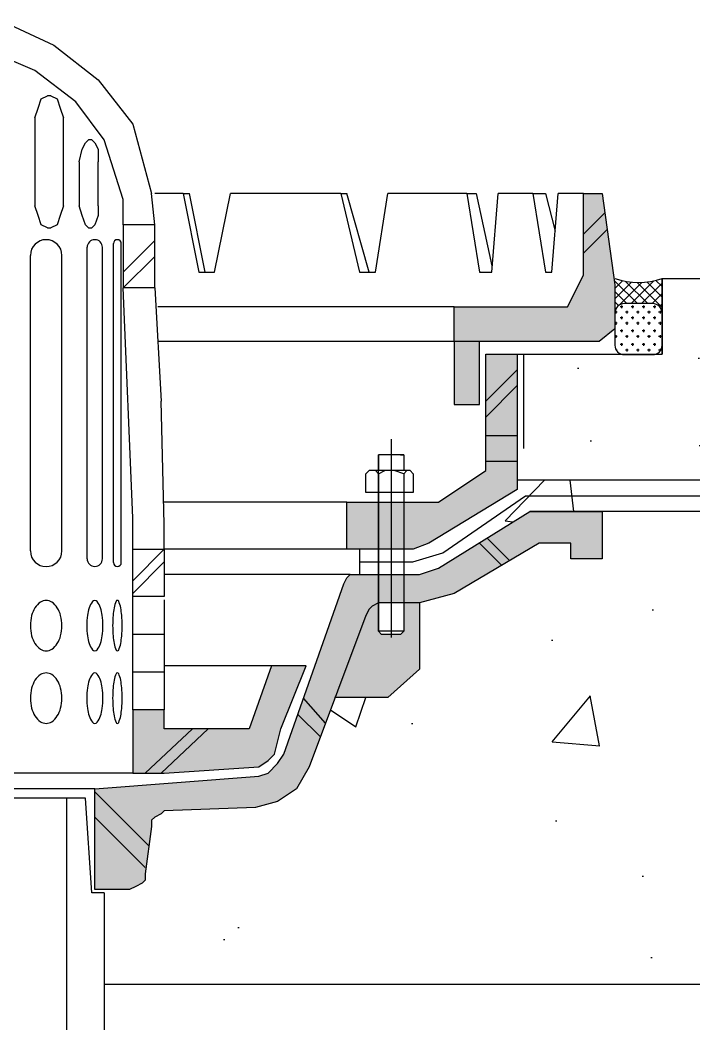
# Model space of a CAD drawing. Header units: millimetres. Extents: x 465 to 41696, y 198 to 5730.
# Drawn here: x 19789.9 to 20003.7, y 4917.5 to 5236.1 of the extents above; entities that cross this region are included whole.
import ezdxf

# ---------------------------------------------------------------- set-up
doc = ezdxf.new("R2010")
doc.units = ezdxf.units.MM
doc.header["$LTSCALE"] = 200
doc.linetypes.add('HID', pattern=[2.3, 1.5, -0.8])
for name, color, linetype in [('3', 3, 'Continuous'), ('6', 6, 'Continuous'), ('A-CON', 2, 'Continuous'), ('EL-01', 1, 'Continuous'), ('ELE-2', 2, 'Continuous'), ('ELE-3', 3, 'Continuous'), ('ELE-8', 8, 'Continuous'), ('ETC-5', 5, 'Continuous'), ('FIN-floor', 6, 'Continuous'), ('HAT', 8, 'Continuous'), ('HAT-254', 253, 'Continuous'), ('SOLID', 253, 'Continuous'), ('SOLID-253', 253, 'Continuous')]:
    doc.layers.add(name, color=color, linetype=linetype)

msp = doc.modelspace()

# ---------------------------------------------------------------- hatches: boundary and pattern name
at = {"layer": 'ETC-5'}
h = msp.add_hatch(dxfattribs=at)
h.set_pattern_fill('ANSI37', color=256, scale=18.748733, style=0)
h.set_pattern_definition([(45, (-107267.627, -55453.9102), (-1.657169523, 1.657169523), []), (135, (-107267.627, -55453.9102), (-1.657169523, -1.657169523), [])])
h.paths.add_polyline_path([(19993.62, 5154.13, -0.177323), (19978.62, 5154.13), (19978.62, 5143.38), (19978.63, 5143.38, -0.389983), (19981.62, 5146.13), (19990.62, 5146.13, -0.414214), (19993.62, 5143.13)])
at = {"layer": 'HAT'}
h = msp.add_hatch(dxfattribs=at)
h.set_pattern_fill('AR-SAND', color=256)
h.set_pattern_definition([(37.5, (-8073.457, 17046.065), (-1.60003, 48.941324), [0, -38.608, 0, -43.18, 0, -41.275]), (7.5, (-8073.46, 17046.065), (44.95233, 71.68251), [0, -20.828, 0, -34.798, 0, -13.335]), (327.5, (-8104.7, 17046.065), (79.099237, 0.14372), [0, -12.7, 0, -45.72, 0, -59.69]), (317.5, (-8104.7, 17046.065), (76.35565, 22.29293), [0, -6.35, 0, -29.972, 0, -34.29])])
edge = h.paths.add_edge_path()
edge.add_line((20452.4, 5180.13), (20193.62, 5180.13))
edge.add_line((20193.62, 5180.13), (20011.62, 5154.13))
edge.add_line((20011.62, 5154.13), (19993.62, 5154.13))
edge.add_line((19993.62, 5154.13), (19993.62, 5130.13))
edge.add_line((19993.62, 5130.13), (19991.69, 5130.13))
edge.add_arc((19990.62, 5132.93), 3, 270, 290.8922, ccw=False)
edge.add_line((19990.62, 5129.93), (19981.62, 5129.93))
edge.add_arc((19981.62, 5132.93), 3, 249.1078, 270, ccw=False)
edge.add_line((19980.55, 5130.13), (19947.62, 5130.13))
edge.add_line((19947.62, 5130.13), (19947.62, 5104.13))
edge.add_line((19947.62, 5104.13), (19947.62, 5096.13))
edge.add_line((19947.62, 5096.13), (19947.62, 5090.13))
edge.add_line((19947.62, 5090.13), (20452.4, 5090.13))
edge.add_line((20452.4, 5090.13), (20452.4, 5180.13))
h = msp.add_hatch(dxfattribs=at)
h.set_pattern_fill('AR-CONC', color=253)
h.set_pattern_definition([(50, (-8073.46, 17046.07), (182.1847, -15.9391), [19.05, -209.55]), (355, (-8073.46, 17046.07), (-35.2434, 191.0568), [15.24, -167.6406]), (100.45144, (-8058.28, 17044.74), (146.9412, 175.1178), [16.19, -178.0902]), (46.1842, (-8073.46, 17096.87), (271.079, -42.0423), [28.575, -314.325]), (96.6356, (-8050.87, 17093.36), (237.4041, 247.4261), [24.285, -267.1356]), (351.1842, (-8073.46, 17096.87), (237.4041, 247.426), [22.86, -251.4597]), (21, (-8048.06, 17084.17), (151.6144, -102.2652), [19.05, -209.55]), (326, (-8048.06, 17084.17), (61.802, 184.188), [15.24, -167.64]), (71.45144, (-8035.42, 17075.64), (213.4164, 81.9228), [16.19, -178.0899]), (37.5, (-8073.46, 17046.065), (3.0886, 84.55504), [0, -165.608, 0, -170.18, 0, -168.275]), (7.5, (-8073.46, 17046.065), (66.81966, 100.18057), [0, -97.028, 0, -161.798, 0, -64.135]), (327.5, (-8130.1, 17046.065), (135.5906, -5.72874), [0, -63.5, 0, -198.12, 0, -262.89]), (317.5, (-8155.5, 17046.07), (148.1292, 25.4265), [0, -82.55, 0, -131.572, 0, -186.69])])
h.paths.add_polyline_path([(20452.4, 5090.13), (19947.62, 5090.13), (19947.62, 5087.13), (19919.62, 5070.13), (19914.62, 5068.13), (19911.62, 5068.13), (19911.62, 5060.13), (19916.62, 5060.13), (19922.62, 5062.13), (19951.62, 5080.13), (19974.62, 5080.13), (19974.62, 5065.13), (19964.62, 5065.13), (19964.62, 5070.13), (19954.62, 5070.13), (19927.62, 5054.13), (19916.62, 5051.13), (19916.62, 5030.13), (19906.62, 5021.13), (19889.87, 5021.13), (19881.62, 4999.13), (19877.62, 4992.13), (19871.62, 4988.13), (19864.62, 4986.13), (19835.62, 4985.13), (19834.62, 4984.13), (19832.62, 4983.13), (19831.62, 4982.13), (19831.62, 4980.13), (19829.62, 4965.13), (19829.62, 4963.13), (19828.62, 4962.13), (19826.62, 4961.13), (19824.62, 4960.13), (19813.62, 4960.13), (19813.62, 4992.13), (19757.62, 4992.13), (19757.62, 4989.13), (19810.62, 4989.13), (19812.62, 4959.13), (19816.62, 4959.13), (19816.62, 4930.13), (20452.4, 4930.13)])
at = {"layer": 'SOLID'}
h = msp.add_hatch(color=252, dxfattribs=at)
h.paths.add_polyline_path([(19540.62, 5065.13), (19540.62, 5080.13), (19563.62, 5080.13), (19592.62, 5062.13), (19598.62, 5060.13), (19618.62, 5060.13), (19620.62, 5060.13), (19621.62, 5059.13), (19622.62, 5057.13), (19641.62, 5003.13), (19643.62, 5000.13), (19646.62, 4997.13), (19649.62, 4996.13), (19701.62, 4992.13), (19701.62, 4960.13), (19690.62, 4960.13), (19688.62, 4961.13), (19686.62, 4962.13), (19685.62, 4963.13), (19685.62, 4965.13), (19683.62, 4980.13), (19683.62, 4982.13), (19682.62, 4983.13), (19680.62, 4984.13), (19679.62, 4985.13), (19650.62, 4986.13), (19643.62, 4988.13), (19637.62, 4992.13), (19633.62, 4999.13), (19615.62, 5047.13), (19614.62, 5049.13), (19613.62, 5050.13), (19611.62, 5051.13), (19598.62, 5051.13), (19587.62, 5054.13), (19560.62, 5070.13), (19550.62, 5070.13), (19550.62, 5065.13)])
h.paths.add_polyline_path([(19646.62, 5001.13), (19649.62, 4999.13), (19679.62, 4997.13), (19689.62, 4997.13), (19689.62, 5017.13), (19679.62, 5017.13), (19679.62, 5011.13), (19652.62, 5011.13), (19645.62, 5031.13), (19634.62, 5031.13), (19642.62, 5011.13), (19644.62, 5003.13)], flags=17)
h.paths.add_polyline_path([(19893.62, 5059.13), (19894.62, 5060.13), (19896.62, 5060.13), (19916.62, 5060.13), (19922.62, 5062.13), (19951.62, 5080.13), (19974.62, 5080.13), (19974.62, 5065.13), (19964.62, 5065.13), (19964.62, 5070.13), (19954.62, 5070.13), (19927.62, 5054.13), (19916.62, 5051.13), (19903.62, 5051.13), (19901.62, 5050.13), (19900.62, 5049.13), (19899.62, 5047.13), (19881.62, 4999.13), (19877.62, 4992.13), (19871.62, 4988.13), (19864.62, 4986.13), (19835.62, 4985.13), (19834.62, 4984.13), (19832.62, 4983.13), (19831.62, 4982.13), (19831.62, 4980.13), (19829.62, 4965.13), (19829.62, 4963.13), (19828.62, 4962.13), (19826.62, 4961.13), (19824.62, 4960.13), (19813.62, 4960.13), (19813.62, 4992.13), (19865.62, 4996.13), (19868.62, 4997.13), (19871.62, 5000.13), (19873.62, 5003.13), (19892.62, 5057.13)])
h.paths.add_polyline_path([(19865.62, 4999.13), (19868.62, 5001.13), (19870.62, 5003.13), (19872.62, 5011.13), (19880.62, 5031.13), (19869.62, 5031.13), (19862.62, 5011.13), (19835.62, 5011.13), (19835.62, 5017.13), (19825.62, 5017.13), (19825.62, 4997.13), (19835.62, 4997.13)], flags=17)
h.paths.add_polyline_path([(19947.62, 5096.13), (19947.62, 5087.13), (19919.62, 5070.13), (19914.62, 5068.13), (19893.62, 5068.13), (19893.62, 5083.13), (19922.62, 5083.13), (19937.62, 5093.13), (19937.62, 5096.13)])
h.paths.add_polyline_path([(19947.62, 5130.13), (19947.62, 5104.13), (19937.62, 5104.13), (19937.62, 5130.13)])
h.paths.add_polyline_path([(19927.62, 5145.13), (19963.62, 5145.13), (19968.62, 5155.13), (19968.62, 5181.13), (19974.62, 5181.13), (19978.62, 5152.13), (19978.62, 5138.13), (19973.62, 5134.13), (19927.62, 5134.13)])
h.paths.add_polyline_path([(19567.62, 5096.13), (19567.62, 5087.13), (19595.62, 5070.13), (19600.62, 5068.13), (19621.62, 5068.13), (19621.62, 5083.13), (19592.62, 5083.13), (19577.62, 5093.13), (19577.62, 5096.13)])
h.paths.add_polyline_path([(19567.62, 5104.13), (19577.62, 5104.13), (19577.62, 5130.13), (19567.62, 5130.13)])
h.paths.add_polyline_path([(19540.62, 5181.13), (19536.62, 5152.13), (19536.62, 5138.13), (19541.62, 5134.13), (19587.62, 5134.13), (19587.62, 5145.13), (19551.62, 5145.13), (19546.62, 5155.13), (19546.62, 5181.13)])
at = {"layer": 'SOLID-253'}
h = msp.add_hatch(color=256, dxfattribs=at)
h.paths.add_polyline_path([(19587.62, 5134.13), (19579.62, 5134.13), (19579.62, 5114.13), (19587.62, 5114.13)])
h.paths.add_polyline_path([(19935.62, 5134.13), (19927.62, 5134.13), (19927.62, 5114.13), (19935.62, 5114.13)])
h = msp.add_hatch(color=256, dxfattribs=at)
h.paths.add_polyline_path([(19577.62, 5104.13), (19567.62, 5104.13), (19567.62, 5096.13), (19577.62, 5096.13)])
h.paths.add_polyline_path([(19947.62, 5104.13), (19937.62, 5104.13), (19937.62, 5096.13), (19947.62, 5096.13)])
h = msp.add_hatch(color=256, dxfattribs=at)
h.paths.add_polyline_path([(19916.62, 5051.13), (19911.62, 5051.13), (19911.62, 5042.13), (19910.62, 5041.13), (19904.62, 5041.13), (19903.62, 5042.13), (19903.62, 5051.13), (19901.62, 5050.13), (19900.62, 5049.13), (19899.62, 5047.13), (19889.87, 5021.13), (19906.62, 5021.13), (19916.62, 5030.13)])
h.paths.add_polyline_path([(19615.62, 5047.13), (19614.62, 5049.13), (19613.62, 5050.13), (19611.62, 5051.13), (19611.62, 5042.13), (19610.62, 5041.13), (19604.62, 5041.13), (19603.62, 5042.13), (19603.62, 5051.13), (19598.62, 5051.13), (19598.62, 5030.13), (19608.62, 5021.13), (19625.37, 5021.13)])

# ---------------------------------------------------------------- linework, layer by layer
for p, q in [((19825.62, 4997.13), (19757.62, 4997.13)), ((19813.62, 4992.13), (19757.62, 4992.13))]:
    msp.add_line(p, q)
at = {"layer": '3'}
msp.add_lwpolyline([(19947.62, 5130.13), (19993.62, 5130.13), (19993.62, 5154.13), (20011.62, 5154.13), (20193.62, 5180.13), (20452.4, 5180.13)], dxfattribs=at)
at = {"layer": '6', "linetype": 'HID'}
msp.add_lwpolyline([(19897.62, 5064.13), (19914.52, 5064.13), (19924.01, 5066.99), (19950.27, 5085.13), (20451.53, 5085.13)], dxfattribs=at)
at = {"layer": 'A-CON'}
for points in [[(20451.49, 5080.13), (19951.62, 5080.13)], [(19816.62, 4930.13), (20452.4, 4930.13)]]:
    msp.add_lwpolyline(points, dxfattribs=at)
at = {"layer": 'EL-01'}
msp.add_line((19907.62, 5103.13), (19907.62, 5040.13), dxfattribs=at)
at = {"layer": 'ELE-2'}
for p, q in [((19937.62, 5096.13), (19937.62, 5104.13)), ((19947.62, 5104.13), (19947.62, 5096.13))]:
    msp.add_line(p, q, dxfattribs=at)
for points in [[(19927.62, 5145.13), (19963.62, 5145.13), (19968.62, 5155.13), (19968.62, 5181.13), (19974.62, 5181.13), (19978.62, 5152.13), (19978.62, 5138.13), (19973.62, 5134.13), (19927.62, 5134.13)], [(19947.62, 5130.13), (19947.62, 5104.13), (19937.62, 5104.13), (19937.62, 5130.13)], [(19947.62, 5096.13), (19947.62, 5087.13), (19919.62, 5070.13), (19914.62, 5068.13), (19893.62, 5068.13), (19893.62, 5083.13), (19922.62, 5083.13), (19937.62, 5093.13), (19937.62, 5096.13)], [(19893.62, 5059.13), (19894.62, 5060.13), (19896.62, 5060.13), (19916.62, 5060.13), (19922.62, 5062.13), (19951.62, 5080.13), (19974.62, 5080.13), (19974.62, 5065.13), (19964.62, 5065.13), (19964.62, 5070.13), (19954.62, 5070.13), (19927.62, 5054.13), (19916.62, 5051.13), (19903.62, 5051.13), (19901.62, 5050.13), (19900.62, 5049.13), (19899.62, 5047.13), (19881.62, 4999.13), (19877.62, 4992.13), (19871.62, 4988.13), (19864.62, 4986.13), (19835.62, 4985.13), (19834.62, 4984.13), (19832.62, 4983.13), (19831.62, 4982.13), (19831.62, 4980.13), (19829.62, 4965.13), (19829.62, 4963.13), (19828.62, 4962.13), (19826.62, 4961.13), (19824.62, 4960.13), (19813.62, 4960.13), (19813.62, 4992.13), (19865.62, 4996.13), (19868.62, 4997.13), (19871.62, 5000.13), (19873.62, 5003.13), (19892.62, 5057.13)], [(19865.62, 4999.13), (19868.62, 5001.13), (19870.62, 5003.13), (19872.62, 5011.13), (19872.62, 5011.13), (19880.62, 5031.13), (19869.62, 5031.13), (19862.62, 5011.13), (19835.62, 5011.13), (19835.62, 5017.13), (19825.62, 5017.13), (19825.62, 4997.13), (19835.62, 4997.13)]]:
    msp.add_lwpolyline(points, close=True, dxfattribs=at)
at = {"layer": 'ELE-3'}
for p, q in [((19783.62, 5236.13), (19800.62, 5228.13)), ((19794.62, 5220.13), (19780.62, 5226.13)), ((19800.62, 5228.13), (19814.62, 5217.13)), ((19807.62, 5210.13), (19794.62, 5220.13)), ((19814.62, 5217.13), (19825.62, 5203.13)), ((19816.62, 5198.13), (19807.62, 5210.13)), ((19825.62, 5203.13), (19831.62, 5181.13)), ((19822.62, 5179.13), (19816.62, 5198.13)), ((19832.62, 5171.13), (19831.62, 5181.13)), ((19841.62, 5181.13), (19832.62, 5181.13)), ((19841.62, 5181.13), (19846.62, 5156.13)), ((19841.62, 5181.13), (19843.62, 5181.13)), ((19848.62, 5156.13), (19843.62, 5181.13)), ((19851.62, 5156.13), (19856.62, 5181.13)), ((19891.62, 5181.13), (19856.62, 5181.13)), ((19891.62, 5181.13), (19893.62, 5181.13)), ((19891.62, 5181.13), (19897.62, 5156.13)), ((19900.62, 5156.13), (19893.62, 5181.13)), ((19902.62, 5156.13), (19906.62, 5181.13)), ((19931.62, 5181.13), (19906.62, 5181.13)), ((19931.62, 5181.13), (19935.62, 5156.13)), ((19931.62, 5181.13), (19934.62, 5181.13)), ((19934.62, 5181.13), (19939.62, 5158.13)), ((19939.62, 5156.13), (19941.62, 5181.13)), ((19952.62, 5181.13), (19941.62, 5181.13)), ((19952.62, 5181.13), (19956.62, 5156.13)), ((19952.62, 5181.13), (19956.62, 5181.13)), ((19956.62, 5181.13), (19959.62, 5169.13)), ((19958.62, 5156.13), (19960.62, 5181.13)), ((19968.62, 5181.13), (19960.62, 5181.13)), ((19822.62, 5171.13), (19822.62, 5179.13)), ((19846.62, 5156.13), (19851.62, 5156.13)), ((19897.62, 5156.13), (19902.62, 5156.13)), ((19935.62, 5156.13), (19939.62, 5156.13)), ((19956.62, 5156.13), (19958.62, 5156.13)), ((19825.62, 5078.13), (19822.62, 5151.13)), ((19832.62, 5151.13), (19834.62, 5115.13)), ((19927.62, 5145.13), (19833.62, 5145.13)), ((19927.62, 5134.13), (19833.62, 5134.13)), ((19835.62, 5076.13), (19834.62, 5115.13)), ((19893.62, 5083.13), (19835.62, 5083.13)), ((19825.62, 5077.13), (19825.62, 5078.13)), ((19825.62, 5068.13), (19825.62, 5077.13)), ((19825.62, 5076.13), (19825.62, 5077.13)), ((19835.62, 5068.13), (19835.62, 5076.13)), ((19893.62, 5068.13), (19835.62, 5068.13)), ((19897.62, 5068.13), (19897.62, 5060.13)), ((19894.62, 5060.13), (19835.62, 5060.13)), ((19825.62, 5041.13), (19825.62, 5053.13)), ((19835.62, 5052.13), (19835.62, 5041.13)), ((19916.62, 5051.13), (19916.62, 5030.13)), ((19825.62, 5017.13), (19825.62, 5029.13)), ((19869.62, 5031.13), (19835.62, 5031.13)), ((19835.62, 5029.13), (19835.62, 5017.13)), ((19916.62, 5030.13), (19906.62, 5021.13)), ((19906.62, 5021.13), (19889.62, 5021.13)), ((19810.62, 4989.13), (19757.62, 4989.13)), ((19804.62, 4989.13), (19804.62, 4600.05)), ((19812.62, 4959.13), (19810.62, 4989.13)), ((19816.62, 4959.13), (19812.62, 4959.13)), ((19816.62, 4959.13), (19816.62, 4607.44))]:
    msp.add_line(p, q, dxfattribs=at)
msp.add_lwpolyline([(19927.62, 5134.13), (19927.62, 5114.13), (19935.62, 5114.13), (19935.62, 5134.13)], dxfattribs=at)
at = {"layer": 'ELE-8'}
for p, q in [((19795.62, 5208.13), (19796.62, 5211.13)), ((19796.62, 5211.13), (19798.62, 5212.13)), ((19799.62, 5212.13), (19798.62, 5212.13)), ((19799.62, 5212.13), (19801.62, 5211.13)), ((19801.62, 5211.13), (19802.62, 5208.13)), ((19794.62, 5205.13), (19795.62, 5208.13)), ((19802.62, 5208.13), (19803.62, 5205.13)), ((19794.62, 5205.13), (19794.62, 5177.13)), ((19803.62, 5177.13), (19803.62, 5205.13)), ((19809.62, 5195.13), (19810.62, 5197.13)), ((19810.62, 5197.13), (19811.62, 5198.13)), ((19812.62, 5198.13), (19811.62, 5198.13)), ((19812.62, 5198.13), (19813.62, 5197.13)), ((19813.62, 5197.13), (19814.62, 5195.13)), ((19808.62, 5191.13), (19809.62, 5195.13)), ((19814.62, 5195.13), (19814.62, 5191.13)), ((19808.62, 5191.13), (19808.62, 5177.13)), ((19814.62, 5177.13), (19814.62, 5191.13)), ((19795.62, 5174.13), (19794.62, 5177.13)), ((19803.62, 5177.13), (19802.62, 5174.13)), ((19809.62, 5174.13), (19808.62, 5177.13)), ((19814.62, 5177.13), (19814.62, 5174.13)), ((19975.47, 5174.97), (19968.62, 5168.13)), ((19796.62, 5171.13), (19795.62, 5174.13)), ((19802.62, 5174.13), (19801.62, 5171.13)), ((19810.62, 5171.13), (19809.62, 5174.13)), ((19814.62, 5174.13), (19813.62, 5171.13)), ((19798.62, 5170.13), (19796.62, 5171.13)), ((19798.62, 5170.13), (19799.62, 5170.13)), ((19801.62, 5171.13), (19799.62, 5170.13)), ((19811.62, 5170.13), (19810.62, 5171.13)), ((19811.62, 5170.13), (19812.62, 5170.13)), ((19813.62, 5171.13), (19812.62, 5170.13)), ((19832.62, 5171.13), (19822.62, 5171.13)), ((19822.62, 5171.13), (19822.62, 5151.13)), ((19832.62, 5151.13), (19832.62, 5171.13)), ((19976.2, 5169.7), (19968.62, 5162.13)), ((19832.62, 5166.13), (19822.62, 5156.13)), ((19811.17, 5065.13), (19811.17, 5163.99)), ((19816.04, 5065.13), (19816.04, 5163.99)), ((19819.51, 5063.95), (19819.51, 5165.17)), ((19822.01, 5063.95), (19822.01, 5165.17)), ((19793.15, 5067.64), (19793.15, 5161.42)), ((19803.16, 5067.64), (19803.16, 5161.42)), ((19832.62, 5161.13), (19822.62, 5151.13)), ((19832.62, 5151.13), (19822.62, 5151.13)), ((19947.62, 5125.13), (19937.62, 5115.13)), ((19947.62, 5120.13), (19937.62, 5110.13)), ((19903.62, 5042.13), (19903.62, 5098.13)), ((19910.62, 5098.13), (19903.62, 5098.13)), ((19903.62, 5098.13), (19903.62, 5093.13)), ((19911.62, 5098.13), (19903.62, 5098.13)), ((19910.62, 5098.13), (19911.62, 5098.13)), ((19911.62, 5098.13), (19911.62, 5093.13)), ((19899.62, 5092.13), (19900.62, 5093.13)), ((19899.62, 5086.13), (19899.62, 5092.13)), ((19902.62, 5093.13), (19900.62, 5093.13)), ((19902.62, 5093.13), (19903.62, 5092.13)), ((19912.62, 5093.13), (19902.62, 5093.13)), ((19903.62, 5092.13), (19905.62, 5093.13)), ((19903.62, 5092.13), (19903.62, 5086.13)), ((19911.62, 5092.13), (19908.62, 5093.13)), ((19912.62, 5093.13), (19911.62, 5092.13)), ((19911.62, 5092.13), (19911.62, 5086.13)), ((19913.62, 5093.13), (19912.62, 5093.13)), ((19913.62, 5093.13), (19914.62, 5092.13)), ((19914.62, 5092.13), (19914.62, 5086.13)), ((19914.62, 5086.13), (19899.62, 5086.13)), ((19903.62, 5086.13), (19903.62, 5042.13)), ((19911.62, 5086.13), (19911.62, 5042.13)), ((19942.62, 5063.13), (19935.62, 5070.13)), ((19945.2, 5064.54), (19938.05, 5071.7)), ((19835.62, 5068.13), (19825.62, 5058.13)), ((19825.62, 5068.13), (19835.62, 5068.13)), ((19825.62, 5053.13), (19825.62, 5068.13)), ((19835.62, 5068.13), (19835.62, 5053.13)), ((19835.62, 5064.13), (19825.62, 5054.13)), ((19835.62, 5053.13), (19825.62, 5053.13)), ((19835.62, 5041.13), (19825.62, 5041.13)), ((19825.62, 5029.13), (19825.62, 5041.13)), ((19835.62, 5041.13), (19835.62, 5029.13)), ((19904.62, 5041.13), (19903.62, 5042.13)), ((19911.62, 5042.13), (19903.62, 5042.13)), ((19910.62, 5041.13), (19904.62, 5041.13)), ((19911.62, 5042.13), (19910.62, 5041.13)), ((19835.62, 5029.13), (19825.62, 5029.13)), ((19886.8, 5012.93), (19879.86, 5020.85)), ((19885.17, 5008.58), (19878.05, 5015.7)), ((19844.62, 5011.13), (19829.62, 4997.13)), ((19849.62, 5011.13), (19834.62, 4997.13)), ((19830.62, 4974.13), (19813.62, 4991.13)), ((19829.62, 4967.13), (19813.62, 4983.13))]:
    msp.add_line(p, q, dxfattribs=at)
for points in [[(19798.16, 5051.91, 0.147373), (19796.38, 5051.37, 0.107136), (19794.62, 5049.56, 0.076468), (19793.56, 5047.1, 0.063415), (19793.15, 5043.9, 0.063415), (19793.56, 5040.7, 0.076468), (19794.62, 5038.24, 0.107136), (19796.38, 5036.43, 0.147373), (19798.16, 5035.89, 0.147373), (19799.93, 5036.43, 0.107136), (19801.7, 5038.24, 0.076468), (19802.75, 5040.7, 0.063415), (19803.16, 5043.9, 0.063415), (19802.75, 5047.1, 0.076468), (19801.7, 5049.56, 0.107136), (19799.93, 5051.37, 0.147373)], [(19813.6, 5051.91, 0.232538), (19812.82, 5051.52, 0.087149), (19811.79, 5049.56, 0.044436), (19811.26, 5047.18, 0.032897), (19811.05, 5043.9, 0.032897), (19811.26, 5040.62, 0.044436), (19811.79, 5038.24, 0.087149), (19812.82, 5036.28, 0.232538), (19813.6, 5035.89, 0.232538), (19814.38, 5036.28, 0.087149), (19815.41, 5038.24, 0.044436), (19815.94, 5040.62, 0.032897), (19816.16, 5043.9, 0.032897), (19815.94, 5047.18, 0.044436), (19815.41, 5049.56, 0.087149), (19814.38, 5051.52, 0.232538)], [(19820.76, 5051.91, 0.294531), (19820.36, 5051.65, 0.060002), (19819.7, 5049.56, 0.026966), (19819.39, 5047.21, 0.01938), (19819.26, 5043.9, 0.01938), (19819.39, 5040.6, 0.026966), (19819.7, 5038.24, 0.060002), (19820.36, 5036.16, 0.294531), (19820.76, 5035.89, 0.294531), (19821.17, 5036.16, 0.060002), (19821.82, 5038.24, 0.026966), (19822.14, 5040.6, 0.01938), (19822.26, 5043.9, 0.01938), (19822.14, 5047.21, 0.026966), (19821.82, 5049.56, 0.060002), (19821.17, 5051.65, 0.294531)], [(19798.16, 5028.9, 0.147373), (19796.38, 5028.37, 0.107136), (19794.62, 5026.56, 0.076468), (19793.56, 5024.1, 0.063415), (19793.15, 5020.9, 0.063415), (19793.56, 5017.7, 0.076468), (19794.62, 5015.23, 0.107136), (19796.38, 5013.42, 0.147373), (19798.16, 5012.89, 0.147373), (19799.93, 5013.42, 0.107136), (19801.7, 5015.23, 0.076468), (19802.75, 5017.7, 0.063415), (19803.16, 5020.9, 0.063415), (19802.75, 5024.1, 0.076468), (19801.7, 5026.56, 0.107136), (19799.93, 5028.37, 0.147373)], [(19813.6, 5028.9, 0.232538), (19812.82, 5028.52, 0.087149), (19811.79, 5026.56, 0.044436), (19811.26, 5024.18, 0.032897), (19811.05, 5020.9, 0.032897), (19811.26, 5017.61, 0.044436), (19811.79, 5015.23, 0.087149), (19812.82, 5013.27, 0.232538), (19813.6, 5012.89, 0.232538), (19814.38, 5013.27, 0.087149), (19815.41, 5015.23, 0.044436), (19815.94, 5017.61, 0.032897), (19816.16, 5020.9, 0.032897), (19815.94, 5024.18, 0.044436), (19815.41, 5026.56, 0.087149), (19814.38, 5028.52, 0.232538)], [(19820.76, 5028.9, 0.294531), (19820.36, 5028.64, 0.060002), (19819.7, 5026.56, 0.026966), (19819.39, 5024.2, 0.01938), (19819.26, 5020.9, 0.01938), (19819.39, 5017.59, 0.026966), (19819.7, 5015.23, 0.060002), (19820.36, 5013.15, 0.294531), (19820.76, 5012.89, 0.294531), (19821.17, 5013.15, 0.060002), (19821.82, 5015.23, 0.026966), (19822.14, 5017.59, 0.01938), (19822.26, 5020.9, 0.01938), (19822.14, 5024.2, 0.026966), (19821.82, 5026.56, 0.060002), (19821.17, 5028.64, 0.294531)]]:
    msp.add_lwpolyline(points, format="xyb", close=True, dxfattribs=at)
for centre, radius, start, end in [((19798.16, 5161.42), 5, 0, 180), ((19813.6, 5163.99), 2.43, 0, 180), ((19820.76, 5165.17), 1.25, 0, 180), ((19798.16, 5067.64), 5, 180, 0), ((19813.6, 5065.13), 2.43, 180, 0), ((19820.76, 5063.95), 1.25, 180, 0)]:
    msp.add_arc(centre, radius, start, end, dxfattribs=at)
at = {"layer": 'ETC-5'}
for p, q in [((19990.62, 5146.13), (19981.62, 5146.13)), ((19978.62, 5143.13), (19978.62, 5132.93)), ((19979.37, 5143.38), (19978.63, 5143.38)), ((19978.94, 5143.81), (19978.94, 5142.94)), ((19981.12, 5145.13), (19980.25, 5145.13)), ((19980.69, 5145.56), (19980.69, 5144.69)), ((19982.87, 5143.38), (19982, 5143.38)), ((19982.44, 5143.81), (19982.44, 5142.94)), ((19984.62, 5145.13), (19983.75, 5145.13)), ((19984.19, 5145.56), (19984.19, 5144.69)), ((19986.37, 5143.38), (19985.5, 5143.38)), ((19985.94, 5143.81), (19985.94, 5142.94)), ((19988.12, 5145.13), (19987.25, 5145.13)), ((19987.69, 5145.56), (19987.69, 5144.69)), ((19989.87, 5143.38), (19989, 5143.38)), ((19989.44, 5143.81), (19989.44, 5142.94)), ((19991.62, 5145.13), (19990.75, 5145.13)), ((19991.19, 5145.56), (19991.19, 5144.69)), ((19993.37, 5143.38), (19992.5, 5143.38)), ((19992.94, 5143.81), (19992.94, 5142.94)), ((19993.62, 5132.93), (19993.62, 5143.13)), ((19979.37, 5139.88), (19978.62, 5139.88)), ((19978.94, 5140.31), (19978.94, 5139.44)), ((19981.12, 5141.63), (19980.25, 5141.63)), ((19980.69, 5142.06), (19980.69, 5141.19)), ((19982.87, 5139.88), (19982, 5139.88)), ((19982.44, 5140.31), (19982.44, 5139.44)), ((19984.62, 5141.63), (19983.75, 5141.63)), ((19984.19, 5142.06), (19984.19, 5141.19)), ((19986.37, 5139.88), (19985.5, 5139.88)), ((19985.94, 5140.31), (19985.94, 5139.44)), ((19988.12, 5141.63), (19987.25, 5141.63)), ((19987.69, 5142.06), (19987.69, 5141.19)), ((19989.87, 5139.88), (19989, 5139.88)), ((19989.44, 5140.31), (19989.44, 5139.44)), ((19991.62, 5141.63), (19990.75, 5141.63)), ((19991.19, 5142.06), (19991.19, 5141.19)), ((19993.37, 5139.88), (19992.5, 5139.88)), ((19992.94, 5140.31), (19992.94, 5139.44)), ((19981.12, 5137.45), (19980.25, 5137.45)), ((19980.69, 5137.89), (19980.69, 5137.02)), ((19984.62, 5137.45), (19983.75, 5137.45)), ((19984.19, 5137.89), (19984.19, 5137.02)), ((19988.12, 5137.45), (19987.25, 5137.45)), ((19987.69, 5137.89), (19987.69, 5137.02)), ((19991.62, 5137.45), (19990.75, 5137.45)), ((19991.19, 5137.89), (19991.19, 5137.02)), ((19979.37, 5135.7), (19978.62, 5135.7)), ((19978.94, 5136.14), (19978.94, 5135.27)), ((19980.69, 5133.56), (19980.69, 5132.69)), ((19982.87, 5135.7), (19982, 5135.7)), ((19982.44, 5136.14), (19982.44, 5135.27)), ((19984.19, 5133.56), (19984.19, 5132.69)), ((19986.37, 5135.7), (19985.5, 5135.7)), ((19985.94, 5136.14), (19985.94, 5135.27)), ((19987.69, 5133.56), (19987.69, 5132.69)), ((19989.87, 5135.7), (19989, 5135.7)), ((19989.44, 5136.14), (19989.44, 5135.27)), ((19991.19, 5133.56), (19991.19, 5132.69)), ((19993.37, 5135.7), (19992.5, 5135.7)), ((19992.94, 5136.14), (19992.94, 5135.27)), ((19978.94, 5131.81), (19978.94, 5131.6)), ((19979.37, 5131.38), (19979.06, 5131.38)), ((19981.12, 5133.13), (19980.25, 5133.13)), ((19982.87, 5131.38), (19982, 5131.38)), ((19982.44, 5131.81), (19982.44, 5130.94)), ((19984.62, 5133.13), (19983.75, 5133.13)), ((19986.37, 5131.38), (19985.5, 5131.38)), ((19985.94, 5131.81), (19985.94, 5130.94)), ((19988.12, 5133.13), (19987.25, 5133.13)), ((19989.87, 5131.38), (19989, 5131.38)), ((19989.44, 5131.81), (19989.44, 5130.94)), ((19991.62, 5133.13), (19990.75, 5133.13)), ((19993.19, 5131.38), (19992.5, 5131.38)), ((19992.94, 5131.81), (19992.94, 5131.02)), ((19981.62, 5129.93), (19990.62, 5129.93))]:
    msp.add_line(p, q, dxfattribs=at)
for centre, radius, start, end in [((19986.12, 5174.61), 21.81, 249.8893, 290.1107), ((19981.62, 5143.13), 3, 90, 180), ((19990.62, 5143.13), 3, 0, 90), ((19981.62, 5132.93), 3, 180, 270), ((19990.62, 5132.93), 3, 270, 0)]:
    msp.add_arc(centre, radius, start, end, dxfattribs=at)
at = {"layer": 'FIN-floor', "color": 7}
for p, q in [((19993.62, 5154.13), (19993.62, 5130.13)), ((19947.62, 5130.13), (19993.62, 5130.13)), ((19949.62, 5130.13), (19949.62, 5100.13))]:
    msp.add_line(p, q, dxfattribs=at)
at = {"layer": 'HAT-254'}
msp.add_lwpolyline([(20452.4, 5090.13), (19947.62, 5090.13)], dxfattribs=at)

doc.saveas('drawing.dxf')
